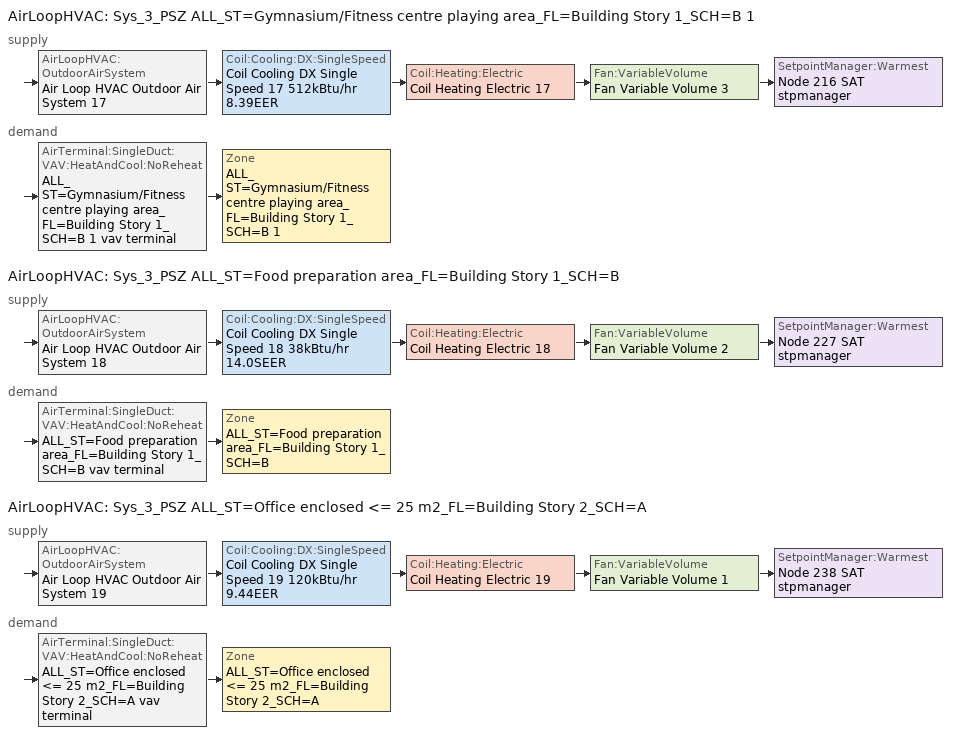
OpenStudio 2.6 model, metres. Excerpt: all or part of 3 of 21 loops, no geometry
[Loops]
AirLoopHVAC 'Sys_3_PSZ ALL_ST=Gymnasium/Fitness centre playing area_FL=Building Story 1_SCH=B 1'
 supply: AirLoopHVAC:OutdoorAirSystem 'Air Loop HVAC Outdoor Air System 17' > Coil:Cooling:DX:SingleSpeed 'Coil Cooling DX Single Speed 17 512kBtu/hr 8.39EER' > Coil:Heating:Electric 'Coil Heating Electric 17' > Fan:VariableVolume 'Fan Variable Volume 3' > SetpointManager:Warmest 'Node 216 SAT stpmanager'
 demand: AirTerminal:SingleDuct:VAV:HeatAndCool:NoReheat 'ALL_ST=Gymnasium/Fitness centre playing area_FL=Building Story 1_SCH=B 1 vav terminal' > Zone 'ALL_ST=Gymnasium/Fitness centre playing area_FL=Building Story 1_SCH=B 1'
AirLoopHVAC 'Sys_3_PSZ ALL_ST=Food preparation area_FL=Building Story 1_SCH=B'
 supply: AirLoopHVAC:OutdoorAirSystem 'Air Loop HVAC Outdoor Air System 18' > Coil:Cooling:DX:SingleSpeed 'Coil Cooling DX Single Speed 18 38kBtu/hr 14.0SEER' > Coil:Heating:Electric 'Coil Heating Electric 18' > Fan:VariableVolume 'Fan Variable Volume 2' > SetpointManager:Warmest 'Node 227 SAT stpmanager'
 demand: AirTerminal:SingleDuct:VAV:HeatAndCool:NoReheat 'ALL_ST=Food preparation area_FL=Building Story 1_SCH=B vav terminal' > Zone 'ALL_ST=Food preparation area_FL=Building Story 1_SCH=B'
AirLoopHVAC 'Sys_3_PSZ ALL_ST=Office enclosed <= 25 m2_FL=Building Story 2_SCH=A'
 supply: AirLoopHVAC:OutdoorAirSystem 'Air Loop HVAC Outdoor Air System 19' > Coil:Cooling:DX:SingleSpeed 'Coil Cooling DX Single Speed 19 120kBtu/hr 9.44EER' > Coil:Heating:Electric 'Coil Heating Electric 19' > Fan:VariableVolume 'Fan Variable Volume 1' > SetpointManager:Warmest 'Node 238 SAT stpmanager'
 demand: AirTerminal:SingleDuct:VAV:HeatAndCool:NoReheat 'ALL_ST=Office enclosed <= 25 m2_FL=Building Story 2_SCH=A vav terminal' > Zone 'ALL_ST=Office enclosed <= 25 m2_FL=Building Story 2_SCH=A'
[Sizing:Zone] Zone Cooling Design Supply Air Temperature Input Method=SupplyAirTemperature; Zone Cooling Design Supply Air Temperature {C}=13; Zone Cooling Design Supply Air Temperature Difference {deltaC}=11.11; Zone Heating Design Supply Air Temperature Input Method=SupplyAirTemperature; Zone Heating Design Supply Air Temperature {C}=43; Zone Heating Design Supply Air Temperature Difference {deltaC}=11.11; Zone Cooling Design Supply Air Humidity Ratio {kg-H2O/kg-air}=0.0085; Zone Heating Design Supply Air Humidity Ratio {kg-H2O/kg-air}=0.008; Zone Heating Sizing Factor=1.3; Zone Cooling Sizing Factor=1.1; Cooling Design Air Flow Method=DesignDay; Heating Design Air Flow Method=DesignDay; Account for Dedicated Outdoor Air System=No; Dedicated Outdoor Air System Control Strategy=NeutralSupplyAir; Dedicated Outdoor Air Low Setpoint Temperature for Design {C}=autosize; Dedicated Outdoor Air High Setpoint Temperature for Design {C}=autosize
ALL_ST=Gymnasium/Fitness centre playing area_FL=Building Story 1_SCH=B 1; ALL_ST=Food preparation area_FL=Building Story 1_SCH=B; ALL_ST=Office enclosed <= 25 m2_FL=Building Story 2_SCH=A
[Zone equipment]
ALL_ST=Gymnasium/Fitness centre playing area_FL=Building Story 1_SCH=B 1: ALL_ST=Gymnasium/Fitness centre playing area_FL=Building Story 1_SCH=B 1 erv doas, Zone HVAC Baseboard Convective Electric 23, ALL_ST=Gymnasium/Fitness centre playing area_FL=Building Story 1_SCH=B 1 vav terminal
ALL_ST=Food preparation area_FL=Building Story 1_SCH=B: ALL_ST=Food preparation area_FL=Building Story 1_SCH=B erv doas, Zone HVAC Baseboard Convective Electric 24, ALL_ST=Food preparation area_FL=Building Story 1_SCH=B vav terminal
ALL_ST=Office enclosed <= 25 m2_FL=Building Story 2_SCH=A: ALL_ST=Office enclosed <= 25 m2_FL=Building Story 2_SCH=A erv doas, Zone HVAC Baseboard Convective Electric 25, ALL_ST=Office enclosed <= 25 m2_FL=Building Story 2_SCH=A vav terminal
[AirLoopHVAC] Design Supply Air Flow Rate {m3/s}=AutoSize
Name | Availability Schedule
Sys_3_PSZ ALL_ST=Gymnasium/Fitness centre playing area_FL=Building Story 1_SCH=B 1 | Sys_3_PSZ ALL_ST=Gymnasium/Fitness centre playing area_FL=Building Story 1_SCH=B 1 Occ Sch
Sys_3_PSZ ALL_ST=Food preparation area_FL=Building Story 1_SCH=B | Sys_3_PSZ ALL_ST=Food preparation area_FL=Building Story 1_SCH=B Occ Sch
Sys_3_PSZ ALL_ST=Office enclosed <= 25 m2_FL=Building Story 2_SCH=A | Sys_3_PSZ ALL_ST=Office enclosed <= 25 m2_FL=Building Story 2_SCH=A Occ Sch
[Sizing:System] Type of Load to Size On=Sensible; Design Outdoor Air Flow Rate {m3/s}=Autosize; Minimum System Air Flow Ratio=1; Preheat Design Temperature {C}=7; Preheat Design Humidity Ratio {kg-H2O/kg-Air}=0.008; Precool Design Temperature {C}=13; Precool Design Humidity Ratio {kg-H2O/kg-Air}=0.008; Central Cooling Design Supply Air Temperature {C}=13; Central Heating Design Supply Air Temperature {C}=43; Sizing Option=NonCoincident; 100% Outdoor Air in Cooling=No; 100% Outdoor Air in Heating=No; Central Cooling Design Supply Air Humidity Ratio {kg-H2O/kg-Air}=0.0085; Central Heating Design Supply Air Humidity Ratio {kg-H2O/kg-Air}=0.008; Cooling Design Air Flow Method=DesignDay; Cooling Design Air Flow Rate {m3/s}=0; Heating Design Air Flow Method=DesignDay; Heating Design Air Flow Rate {m3/s}=0; System Outdoor Air Method=ZoneSum; Zone Maximum Outdoor Air Fraction=1; Cooling Supply Air Flow Rate Per Floor Area {m3/s-m2}=0.00996765; Cooling Fraction of Autosized Cooling Supply Air Flow Rate=1; Cooling Supply Air Flow Rate Per Unit Cooling Capacity {m3/s-W}=3.94755e-05; Heating Supply Air Flow Rate Per Floor Area {m3/s-m2}=0.00996765; Heating Fraction of Autosized Heating Supply Air Flow Rate=1; Heating Fraction of Autosized Cooling Supply Air Flow Rate=1; Heating Supply Air Flow Rate Per Unit Heating Capacity {m3/s-W}=3.15882e-05; Cooling Design Capacity Method=CoolingDesignCapacity; Cooling Design Capacity {W}=autosize; Cooling Design Capacity Per Floor Area {W/m2}=234.7; Fraction of Autosized Cooling Design Capacity=1; Heating Design Capacity Method=HeatingDesignCapacity; Heating Design Capacity {W}=autosize; Heating Design Capacity Per Floor Area {W/m2}=157; Fraction of Autosized Heating Design Capacity=1; Central Cooling Capacity Control Method=OnOff
Sys_3_PSZ ALL_ST=Gymnasium/Fitness centre playing area_FL=Building Story 1_SCH=B 1; Sys_3_PSZ ALL_ST=Food preparation area_FL=Building Story 1_SCH=B; Sys_3_PSZ ALL_ST=Office enclosed <= 25 m2_FL=Building Story 2_SCH=A
[Coil:Heating:Electric] Availability Schedule=Always On Discrete
Coil Heating Electric 17; Coil Heating Electric 18; Coil Heating Electric 19
[Coil:Cooling:DX:SingleSpeed] Availability Schedule=Always On Discrete; Rated Total Cooling Capacity {W}=autosize; Rated Sensible Heat Ratio=autosize; Rated Air Flow Rate {m3/s}=autosize; Rated Evaporator Fan Power Per Volume Flow Rate {W/(m3/s)}=773.3; Total Cooling Capacity Function of Temperature Curve=DXCOOL-NECB2011-REF-CAPFT; Total Cooling Capacity Function of Flow Fraction Curve=DXCOOL-NECB2011-REF-CAPFFLOW; Energy Input Ratio Function of Temperature Curve=DXCOOL-NECB2011-REF-COOLEIRFT; Energy Input Ratio Function of Flow Fraction Curve=DXCOOL-NECB2011-REF-COOLEIRFFLOW; Part Load Fraction Correlation Curve=DXCOOL-NECB2011-REF-COOLPLFFPLR; Condenser Type=AirCooled; Evaporative Condenser Effectiveness=0; Evaporative Condenser Air Flow Rate {m3/s}=Autosize; Evaporative Condenser Pump Rated Power Consumption {W}=Autosize; Crankcase Heater Capacity {W}=0; Maximum Outdoor Dry-Bulb Temperature for Crankcase Heater Operation {C}=0; Basin Heater Capacity {W/K}=0; Basin Heater Setpoint Temperature {C}=10
Name | Rated COP {W/W}
Coil Cooling DX Single Speed 17 512kBtu/hr 8.39EER | 3.17286
Coil Cooling DX Single Speed 18 38kBtu/hr 14.0SEER | 3.8248
Coil Cooling DX Single Speed 19 120kBtu/hr 9.44EER | 3.27947
[Controller:OutdoorAir] Minimum Outdoor Air Flow Rate {m3/s}=0; Maximum Outdoor Air Flow Rate {m3/s}=0; Economizer Control Action Type=ModulateFlow; Lockout Type=NoLockout; Minimum Limit Type=FixedMinimum; High Humidity Control=No; Heat Recovery Bypass Control Type=BypassWhenWithinEconomizerLimits
Name | Economizer Control Type | Minimum Outdoor Air Schedule | Controller Mechanical Ventilation | Economizer Maximum Limit Dry-Bulb Temperature {C} | Economizer Maximum Limit Enthalpy {J/kg} | Economizer Minimum Limit Dry-Bulb Temperature {C}
Controller Outdoor Air 17 | DifferentialEnthalpy | Sys_3_PSZ ALL_ST=Gymnasium/Fitness centre playing area_FL=Building Story 1_SCH=B 1 Occ Sch | Controller Mechanical Ventilation 17
Controller Outdoor Air 18 | NoEconomizer | Sys_3_PSZ ALL_ST=Food preparation area_FL=Building Story 1_SCH=B Occ Sch | Controller Mechanical Ventilation 18 | 28 | 64000 | -100
Controller Outdoor Air 19 | DifferentialEnthalpy | Sys_3_PSZ ALL_ST=Office enclosed <= 25 m2_FL=Building Story 2_SCH=A Occ Sch | Controller Mechanical Ventilation 19
[Controller:MechanicalVentilation] Availability Schedule=Always On Discrete; System Outdoor Air Method=ZoneSum
Controller Mechanical Ventilation 17; Controller Mechanical Ventilation 18; Controller Mechanical Ventilation 19
[AirLoopHVAC:OutdoorAirSystem]
Name | Controller
Air Loop HVAC Outdoor Air System 17 | Controller Outdoor Air 17
Air Loop HVAC Outdoor Air System 18 | Controller Outdoor Air 18
Air Loop HVAC Outdoor Air System 19 | Controller Outdoor Air 19
[ZoneHVAC:Baseboard:Convective:Electric] Availability Schedule=Always On Discrete; Nominal Capacity {W}=autosize; Efficiency=1
Zone HVAC Baseboard Convective Electric 23; Zone HVAC Baseboard Convective Electric 24; Zone HVAC Baseboard Convective Electric 25
[HeatExchanger:AirToAir:SensibleAndLatent] Availability Schedule=Always On Discrete; Nominal Supply Air Flow Rate {m3/s}=autosize; Sensible Effectiveness at 100% Heating Air Flow=0.76; Latent Effectiveness at 100% Heating Air Flow=0.75; Sensible Effectiveness at 75% Heating Air Flow=0.81; Latent Effectiveness at 75% Heating Air Flow=0.75; Sensible Effectiveness at 100% Cooling Air Flow=0.76; Latent Effectiveness at 100% Cooling Air Flow=0.75; Sensible Effectiveness at 75% Cooling Air Flow=0.81; Latent Effectiveness at 75% Cooling Air Flow=0.75; Supply Air Outlet Temperature Control=No; Heat Exchanger Type=Rotary; Frost Control Type=ExhaustAirRecirculation; Threshold Temperature {C}=-23.3; Initial Defrost Time Fraction=0.167; Rate of Defrost Time Fraction Increase {1/K}=0.012; Economizer Lockout=No
Name | Nominal Electric Power {W}
ALL_ST=Office enclosed <= 25 m2_FL=Building Story 2_SCH=A erv hx | 210.944
ALL_ST=Food preparation area_FL=Building Story 1_SCH=B erv hx | 262.571
ALL_ST=Gymnasium/Fitness centre playing area_FL=Building Story 1_SCH=B 1 erv hx | 1414.65
[Fan:VariableVolume] Availability Schedule=Always On Discrete; Fan Efficiency=0.75; Pressure Rise {Pa}=640; Maximum Flow Rate {m3/s}=Autosize; Fan Power Minimum Flow Rate Input Method=Fraction; Fan Power Minimum Flow Fraction=0.3; Fan Power Minimum Air Flow Rate {m3/s}=0; Motor Efficiency=0.9; Motor In Airstream Fraction=1; Fan Power Coefficient 1=0.0407599; Fan Power Coefficient 2=0.088045; Fan Power Coefficient 3=-0.0729261; Fan Power Coefficient 4=0.94374; Fan Power Coefficient 5=0
Fan Variable Volume 1; Fan Variable Volume 2; Fan Variable Volume 3
[SetpointManager:Warmest] Control Variable=Temperature; Minimum Setpoint Temperature {C}=12; Maximum Setpoint Temperature {C}=35; Strategy=MaximumTemperature
Node 238 SAT stpmanager; Node 227 SAT stpmanager; Node 216 SAT stpmanager
[AirTerminal:SingleDuct:VAV:HeatAndCool:NoReheat] Availability Schedule=Always On Discrete; Maximum Air Flow Rate {m3/s}=autosize; Zone Minimum Air Flow Fraction=0.05
ALL_ST=Office enclosed <= 25 m2_FL=Building Story 2_SCH=A vav terminal; ALL_ST=Food preparation area_FL=Building Story 1_SCH=B vav terminal; ALL_ST=Gymnasium/Fitness centre playing area_FL=Building Story 1_SCH=B 1 vav terminal
[ZoneHVAC:EnergyRecoveryVentilator:Controller] Temperature High Limit {C}=19; Temperature Low Limit {C}=13; Exhaust Air Temperature Limit=NoExhaustAirTemperatureLimit; Exhaust Air Enthalpy Limit=NoExhaustAirEnthalpyLimit; Time of Day Economizer Flow Control Schedule=Always Off Discrete; High Humidity Control Flag=No; High Humidity Outdoor Air Flow Ratio=1; Control High Indoor Humidity Based on Outdoor Humidity Ratio=Yes
Name | Electronic Enthalpy Limit Curve
ALL_ST=Office enclosed <= 25 m2_FL=Building Story 2_SCH=A erv contr | Curve Cubic 3
ALL_ST=Food preparation area_FL=Building Story 1_SCH=B erv contr | Curve Cubic 4
ALL_ST=Gymnasium/Fitness centre playing area_FL=Building Story 1_SCH=B 1 erv contr | Curve Cubic 5
[Fan:OnOff] Availability Schedule=Always On Discrete; Fan Efficiency=0.75; Pressure Rise {Pa}=200; Maximum Flow Rate {m3/s}=autosize; Motor Efficiency=0.9; Motor In Airstream Fraction=1
Name | Fan Power Ratio Function of Speed Ratio Curve | Fan Efficiency Ratio Function of Speed Ratio Curve
ALL_ST=Office enclosed <= 25 m2_FL=Building Story 2_SCH=A erv sup fan | Fan On Off Power Curve 2 | Fan On Off Efficiency Curve 2
ALL_ST=Office enclosed <= 25 m2_FL=Building Story 2_SCH=A erv exh fan | Fan On Off Power Curve 3 | Fan On Off Efficiency Curve 3
ALL_ST=Food preparation area_FL=Building Story 1_SCH=B erv sup fan | Fan On Off Power Curve 4 | Fan On Off Efficiency Curve 4
ALL_ST=Food preparation area_FL=Building Story 1_SCH=B erv exh fan | Fan On Off Power Curve 5 | Fan On Off Efficiency Curve 5
ALL_ST=Gymnasium/Fitness centre playing area_FL=Building Story 1_SCH=B 1 erv sup fan | Fan On Off Power Curve 6 | Fan On Off Efficiency Curve 6
ALL_ST=Gymnasium/Fitness centre playing area_FL=Building Story 1_SCH=B 1 erv exh fan | Fan On Off Power Curve 7 | Fan On Off Efficiency Curve 7
[ZoneHVAC:EnergyRecoveryVentilator] Supply Air Flow Rate {m3/s}=autosize; Exhaust Air Flow Rate {m3/s}=autosize; Ventilation Rate per Occupant {m3/s-person}=0
Name | Availability Schedule | Heat Exchanger | Supply Air Fan | Exhaust Air Fan | Controller | Ventilation Rate per Unit Floor Area {m3/s-m2}
ALL_ST=Office enclosed <= 25 m2_FL=Building Story 2_SCH=A erv doas | Sys_3_PSZ ALL_ST=Office enclosed <= 25 m2_FL=Building Story 2_SCH=A Occ Sch | ALL_ST=Office enclosed <= 25 m2_FL=Building Story 2_SCH=A erv hx | ALL_ST=Office enclosed <= 25 m2_FL=Building Story 2_SCH=A erv sup fan | ALL_ST=Office enclosed <= 25 m2_FL=Building Story 2_SCH=A erv exh fan | ALL_ST=Office enclosed <= 25 m2_FL=Building Story 2_SCH=A erv contr | 0.00042164
ALL_ST=Food preparation area_FL=Building Story 1_SCH=B erv doas | Sys_3_PSZ ALL_ST=Food preparation area_FL=Building Story 1_SCH=B Occ Sch | ALL_ST=Food preparation area_FL=Building Story 1_SCH=B erv hx | ALL_ST=Food preparation area_FL=Building Story 1_SCH=B erv sup fan | ALL_ST=Food preparation area_FL=Building Story 1_SCH=B erv exh fan | ALL_ST=Food preparation area_FL=Building Story 1_SCH=B erv contr | 0.0013716
ALL_ST=Gymnasium/Fitness centre playing area_FL=Building Story 1_SCH=B 1 erv doas | Sys_3_PSZ ALL_ST=Gymnasium/Fitness centre playing area_FL=Building Story 1_SCH=B 1 Occ Sch | ALL_ST=Gymnasium/Fitness centre playing area_FL=Building Story 1_SCH=B 1 erv hx | ALL_ST=Gymnasium/Fitness centre playing area_FL=Building Story 1_SCH=B 1 erv sup fan | ALL_ST=Gymnasium/Fitness centre playing area_FL=Building Story 1_SCH=B 1 erv exh fan | ALL_ST=Gymnasium/Fitness centre playing area_FL=Building Story 1_SCH=B 1 erv contr | 0.001524
[Schedule:Ruleset]
Name | Default Day Schedule | Summer Design Day Schedule | Winter Design Day Schedule
Sys_3_PSZ ALL_ST=Food preparation area_FL=Building Story 1_SCH=B Occ Sch | Sys_3_PSZ ALL_ST=Food preparation area_FL=Building Story 1_SCH=B Occ Sch Default | Sys_3_PSZ ALL_ST=Food preparation area_FL=Building Story 1_SCH=B Occ Sch Summer Design Day | Sys_3_PSZ ALL_ST=Food preparation area_FL=Building Story 1_SCH=B Occ Sch Winter Design Day
Sys_3_PSZ ALL_ST=Gymnasium/Fitness centre playing area_FL=Building Story 1_SCH=B 1 Occ Sch | Sys_3_PSZ ALL_ST=Gymnasium/Fitness centre playing area_FL=Building Story 1_SCH=B 1 Occ Sch Default | Sys_3_PSZ ALL_ST=Gymnasium/Fitness centre playing area_FL=Building Story 1_SCH=B 1 Occ Sch Summer Design Day | Sys_3_PSZ ALL_ST=Gymnasium/Fitness centre playing area_FL=Building Story 1_SCH=B 1 Occ Sch Winter Design Day
Sys_3_PSZ ALL_ST=Office enclosed <= 25 m2_FL=Building Story 2_SCH=A Occ Sch | Sys_3_PSZ ALL_ST=Office enclosed <= 25 m2_FL=Building Story 2_SCH=A Occ Sch Default | Sys_3_PSZ ALL_ST=Office enclosed <= 25 m2_FL=Building Story 2_SCH=A Occ Sch Summer Design Day | Sys_3_PSZ ALL_ST=Office enclosed <= 25 m2_FL=Building Story 2_SCH=A Occ Sch Winter Design Day
[Schedule:Day]
Sys_3_PSZ ALL_ST=Food preparation area_FL=Building Story 1_SCH=B Occ Sch Default; Sys_3_PSZ ALL_ST=Food preparation area_FL=Building Story 1_SCH=B Occ Sch Winter Design Day; Sys_3_PSZ ALL_ST=Food preparation area_FL=Building Story 1_SCH=B Occ Sch Summer Design Day; Sys_3_PSZ ALL_ST=Gymnasium/Fitness centre playing area_FL=Building Story 1_SCH=B 1 Occ Sch Default; Sys_3_PSZ ALL_ST=Gymnasium/Fitness centre playing area_FL=Building Story 1_SCH=B 1 Occ Sch Winter Design Day; Sys_3_PSZ ALL_ST=Gymnasium/Fitness centre playing area_FL=Building Story 1_SCH=B 1 Occ Sch Summer Design Day: 24, 0, 1
[Schedule:Rule] Date Specification Type=DateRange; Start Month=1; Start Day=1; End Month=12
Name | Schedule Ruleset | Rule Order | Day Schedule | Apply Monday | End Day | Apply Tuesday | Apply Wednesday | Apply Thursday | Apply Friday | Apply Saturday | Apply Sunday
Sys_3_PSZ ALL_ST=Food preparation area_FL=Building Story 1_SCH=B Occ Sch Monday Rule | Sys_3_PSZ ALL_ST=Food preparation area_FL=Building Story 1_SCH=B Occ Sch | 6 | Sys_3_PSZ ALL_ST=Food preparation area_FL=Building Story 1_SCH=B Occ Sch Monday | Yes | 25
Sys_3_PSZ ALL_ST=Food preparation area_FL=Building Story 1_SCH=B Occ Sch Tuesday Rule | Sys_3_PSZ ALL_ST=Food preparation area_FL=Building Story 1_SCH=B Occ Sch | 5 | Sys_3_PSZ ALL_ST=Food preparation area_FL=Building Story 1_SCH=B Occ Sch Tuesday |  | 26 | Yes
Sys_3_PSZ ALL_ST=Food preparation area_FL=Building Story 1_SCH=B Occ Sch Wednesday Rule | Sys_3_PSZ ALL_ST=Food preparation area_FL=Building Story 1_SCH=B Occ Sch | 4 | Sys_3_PSZ ALL_ST=Food preparation area_FL=Building Story 1_SCH=B Occ Sch Wednesday |  | 27 |  | Yes
Sys_3_PSZ ALL_ST=Food preparation area_FL=Building Story 1_SCH=B Occ Sch Thursday Rule | Sys_3_PSZ ALL_ST=Food preparation area_FL=Building Story 1_SCH=B Occ Sch | 3 | Sys_3_PSZ ALL_ST=Food preparation area_FL=Building Story 1_SCH=B Occ Sch Thursday |  | 28 |  |  | Yes
Sys_3_PSZ ALL_ST=Food preparation area_FL=Building Story 1_SCH=B Occ Sch Friday Rule | Sys_3_PSZ ALL_ST=Food preparation area_FL=Building Story 1_SCH=B Occ Sch | 2 | Sys_3_PSZ ALL_ST=Food preparation area_FL=Building Story 1_SCH=B Occ Sch Friday |  | 29 |  |  |  | Yes
Sys_3_PSZ ALL_ST=Gymnasium/Fitness centre playing area_FL=Building Story 1_SCH=B 1 Occ Sch Monday Rule | Sys_3_PSZ ALL_ST=Gymnasium/Fitness centre playing area_FL=Building Story 1_SCH=B 1 Occ Sch | 6 | Sys_3_PSZ ALL_ST=Gymnasium/Fitness centre playing area_FL=Building Story 1_SCH=B 1 Occ Sch Monday | Yes | 25
Sys_3_PSZ ALL_ST=Gymnasium/Fitness centre playing area_FL=Building Story 1_SCH=B 1 Occ Sch Tuesday Rule | Sys_3_PSZ ALL_ST=Gymnasium/Fitness centre playing area_FL=Building Story 1_SCH=B 1 Occ Sch | 5 | Sys_3_PSZ ALL_ST=Gymnasium/Fitness centre playing area_FL=Building Story 1_SCH=B 1 Occ Sch Tuesday |  | 26 | Yes
Sys_3_PSZ ALL_ST=Gymnasium/Fitness centre playing area_FL=Building Story 1_SCH=B 1 Occ Sch Wednesday Rule | Sys_3_PSZ ALL_ST=Gymnasium/Fitness centre playing area_FL=Building Story 1_SCH=B 1 Occ Sch | 4 | Sys_3_PSZ ALL_ST=Gymnasium/Fitness centre playing area_FL=Building Story 1_SCH=B 1 Occ Sch Wednesday |  | 27 |  | Yes
Sys_3_PSZ ALL_ST=Gymnasium/Fitness centre playing area_FL=Building Story 1_SCH=B 1 Occ Sch Thursday Rule | Sys_3_PSZ ALL_ST=Gymnasium/Fitness centre playing area_FL=Building Story 1_SCH=B 1 Occ Sch | 3 | Sys_3_PSZ ALL_ST=Gymnasium/Fitness centre playing area_FL=Building Story 1_SCH=B 1 Occ Sch Thursday |  | 28 |  |  | Yes
Sys_3_PSZ ALL_ST=Gymnasium/Fitness centre playing area_FL=Building Story 1_SCH=B 1 Occ Sch Friday Rule | Sys_3_PSZ ALL_ST=Gymnasium/Fitness centre playing area_FL=Building Story 1_SCH=B 1 Occ Sch | 2 | Sys_3_PSZ ALL_ST=Gymnasium/Fitness centre playing area_FL=Building Story 1_SCH=B 1 Occ Sch Friday |  | 29 |  |  |  | Yes
Sys_3_PSZ ALL_ST=Gymnasium/Fitness centre playing area_FL=Building Story 1_SCH=B 1 Occ Sch Saturday Rule | Sys_3_PSZ ALL_ST=Gymnasium/Fitness centre playing area_FL=Building Story 1_SCH=B 1 Occ Sch | 1 | Sys_3_PSZ ALL_ST=Gymnasium/Fitness centre playing area_FL=Building Story 1_SCH=B 1 Occ Sch Saturday |  | 30 |  |  |  |  | Yes
Sys_3_PSZ ALL_ST=Gymnasium/Fitness centre playing area_FL=Building Story 1_SCH=B 1 Occ Sch Sunday Rule | Sys_3_PSZ ALL_ST=Gymnasium/Fitness centre playing area_FL=Building Story 1_SCH=B 1 Occ Sch | 0 | Sys_3_PSZ ALL_ST=Gymnasium/Fitness centre playing area_FL=Building Story 1_SCH=B 1 Occ Sch Sunday |  | 31 |  |  |  |  |  | Yes
[Schedule:Constant]
Name | Value
Always On Discrete | 1
Always Off Discrete | 0
[Curve:Biquadratic] Minimum Value of x=13; Maximum Value of x=24; Minimum Value of y=24; Maximum Value of y=46
Name | Coefficient1 Constant | Coefficient2 x | Coefficient3 x**2 | Coefficient4 y | Coefficient5 y**2 | Coefficient6 x*y
DXCOOL-NECB2011-REF-CAPFT | 0.867905 | 0.0142459 | 0.00055436 | -0.0075575 | 3.3e-05 | -0.0001918
DXCOOL-NECB2011-REF-COOLEIRFT | 0.116936 | 0.0284933 | -0.0004112 | 0.0214108 | 0.00016103 | -0.0006791
[Curve:Quadratic] Coefficient1 Constant=1; Coefficient2 x=0; Coefficient3 x**2=0; Minimum Value of x=0; Maximum Value of x=1
DXCOOL-NECB2011-REF-CAPFFLOW; DXCOOL-NECB2011-REF-COOLEIRFFLOW
[Curve:Cubic]
Name | Coefficient1 Constant | Coefficient2 x | Coefficient3 x**2 | Coefficient4 x**3 | Minimum Value of x | Maximum Value of x
DXCOOL-NECB2011-REF-COOLPLFFPLR | 0.0277 | 4.9151 | -8.184 | 4.2702 | 0.7 | 1
Fan On Off Efficiency Curve 2; Fan On Off Efficiency Curve 3; Fan On Off Efficiency Curve 4; Fan On Off Efficiency Curve 5; Fan On Off Efficiency Curve 6; Fan On Off Efficiency Curve 7 | 1 | 0 | 0 | 0 | 0 | 1
Curve Cubic 3; Curve Cubic 4; Curve Cubic 5 | 0.013427 | -0.00047892 | 5.3352e-05 | -1.8103e-06 | 16.6 | 29.13
[Curve:Exponent] Coefficient1 Constant=1; Coefficient2 Constant=0; Coefficient3 Constant=0; Minimum Value of x=0; Maximum Value of x=1
Fan On Off Power Curve 2; Fan On Off Power Curve 3; Fan On Off Power Curve 4; Fan On Off Power Curve 5; Fan On Off Power Curve 6; Fan On Off Power Curve 7
